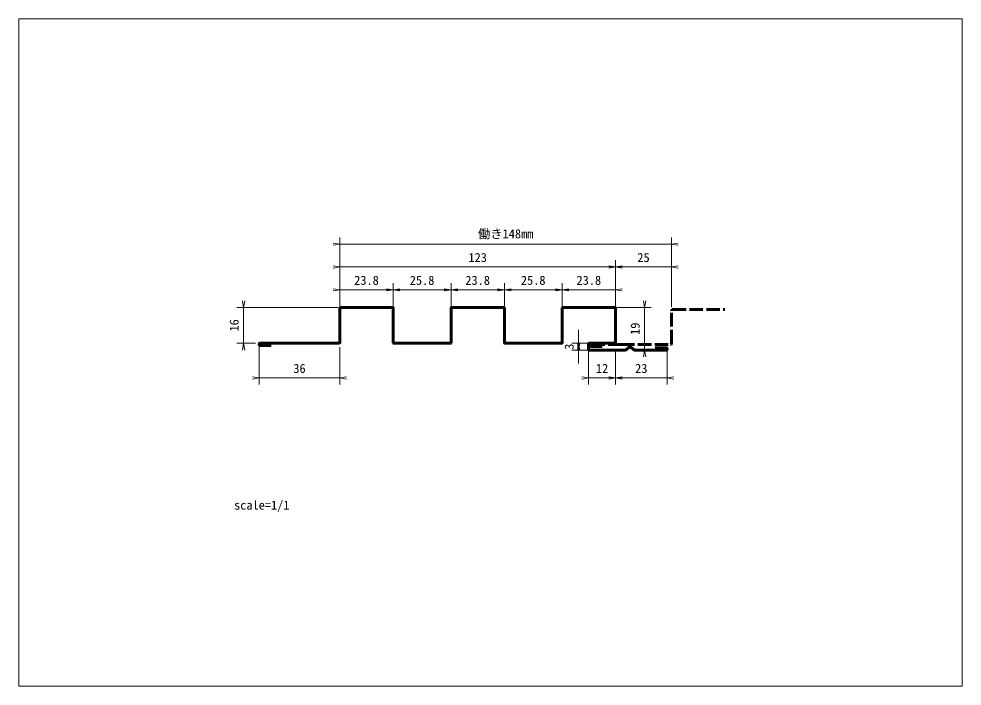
# Model space of a CAD drawing. Units: millimetres at full size, sheet at 1:1; some dimension numbers follow another scale. Extents: x -210 to 210, y -148 to 148.
import ezdxf
from ezdxf.enums import TextEntityAlignment as Align

# ---------------------------------------------------------------- set-up
doc = ezdxf.new("R2010")
doc.units = ezdxf.units.MM
doc.linetypes.add('DASHED', pattern=[7.5, 6, -1.5])
doc.layers.add('0-1_0', color=7, linetype='Continuous', lineweight=13)
doc.layers.add('0-2_レイヤー 1', color=7, linetype='Continuous', lineweight=13)
doc.styles.add('ＭＳ ゴシック', font='')
doc.styles.get('ＭＳ ゴシック').set_extended_font_data('MS Gothic')

# ---------------------------------------------------------------- blocks, each defined once
blk = doc.blocks.new('open_arrow')
at = {"color": 0, "linetype": 'Continuous', "lineweight": -2}
blk.add_lwpolyline([(7.5, 1.25), (0, 0), (7.5, -1.25)], dxfattribs=at)

msp = doc.modelspace()

# ---------------------------------------------------------------- linework, layer by layer
at = {"layer": '0-1_0'}
msp.add_lwpolyline([(-210, -148.5), (210, -148.5), (210, 148.5), (-210, 148.5)], close=True, dxfattribs=at)
at = {"layer": '0-2_レイヤー 1'}
for p, q in [((-67.078, 20.754), (-67.078, 51.208)), ((80.615, 20.256), (80.615, 51.208)), ((-67.078, 48.208), (80.615, 48.208)), ((-67.078, 20.754), (-67.078, 41.059)), ((-67.078, 38.059), (55.667, 38.059)), ((55.667, 20.754), (55.667, 41.059)), ((55.667, 20.754), (55.667, 41.059)), ((55.667, 38.059), (80.615, 38.059)), ((80.615, 20.256), (80.615, 41.059)), ((-67.078, 20.754), (-67.078, 30.909)), ((-43.327, 20.754), (-43.327, 30.909)), ((-43.327, 20.754), (-43.327, 30.909)), ((-17.581, 20.754), (-17.581, 30.909)), ((-17.581, 20.754), (-17.581, 30.909)), ((6.17, 20.754), (6.17, 30.909)), ((6.17, 20.754), (6.17, 30.909)), ((31.917, 20.754), (31.917, 30.909)), ((31.917, 20.754), (31.917, 30.909)), ((55.667, 20.754), (55.667, 30.909)), ((-67.078, 27.909), (-43.327, 27.909)), ((-43.327, 27.909), (-17.581, 27.909)), ((-17.581, 27.909), (6.17, 27.909)), ((6.17, 27.909), (31.917, 27.909)), ((31.917, 27.909), (55.667, 27.909)), ((-67.894, 20.067), (-112.918, 20.067)), ((-109.918, 4.1), (-109.918, 20.067)), ((56.393, 20.067), (71.602, 20.067)), ((68.602, 1.106), (68.602, 20.067)), ((39.248, -4.894), (39.248, 10.1)), ((-104.619, 4.1), (-112.918, 4.1)), ((-103.003, 2.302), (-103.003, -14.31)), ((-67.078, 2.302), (-67.078, -14.31)), ((42.985, 4.1), (36.248, 4.1)), ((42.985, 1.106), (36.248, 1.106)), ((43.692, 0.503), (43.692, -14.31)), ((55.667, 0.503), (55.667, -14.31)), ((55.667, 0.503), (55.667, -14.31)), ((65.532, 1.106), (71.602, 1.106)), ((78.619, 0.503), (78.619, -14.31)), ((-103.003, -11.31), (-67.078, -11.31)), ((43.692, -11.31), (55.667, -11.31)), ((55.667, -11.31), (78.619, -11.31))]:
    msp.add_line(p, q, dxfattribs=at)
at = {"layer": '0-2_レイヤー 1', "lineweight": 60}
for points in [[(55.168, 20.067), (32.415, 20.067), (32.141, 20.067), (31.917, 19.842), (31.917, 19.568), (31.917, 4.599), (31.917, 4.325), (31.692, 4.1), (31.417, 4.1), (6.669, 4.1), (6.394, 4.1), (6.17, 4.325), (6.17, 4.599), (6.17, 19.568), (6.17, 19.842), (5.946, 20.067), (5.671, 20.067), (-17.082, 20.067), (-17.356, 20.067), (-17.581, 19.842), (-17.581, 19.568), (-17.581, 4.599), (-17.581, 4.325), (-17.805, 4.1), (-18.08, 4.1), (-42.828, 4.1), (-43.103, 4.1), (-43.327, 4.325), (-43.327, 4.599), (-43.327, 19.568), (-43.327, 19.842), (-43.551, 20.067), (-43.826, 20.067), (-66.579, 20.067), (-66.853, 20.067), (-67.078, 19.842), (-67.078, 19.568), (-67.078, 4.599), (-67.078, 4.325), (-67.302, 4.1)], [(73.317, 2.104), (78.12, 2.104), (78.394, 2.104), (78.619, 1.879), (78.619, 1.605), (78.619, 1.331), (78.394, 1.106), (78.12, 1.106), (64.6, 1.106), (64.325, 1.106), (63.921, 1.242), (63.703, 1.408), (62.527, 2.302), (62.308, 2.467), (61.95, 2.467), (61.732, 2.302), (60.555, 1.408), (60.337, 1.242), (59.933, 1.106), (59.659, 1.106), (56.165, 1.106), (55.891, 1.106), (55.442, 1.106), (55.168, 1.106), (44.191, 1.106), (43.916, 1.106), (43.692, 1.331), (43.692, 1.605), (43.692, 3.601), (43.692, 3.875), (43.916, 4.1), (44.191, 4.1), (55.168, 4.1), (55.442, 4.1), (55.667, 4.325), (55.667, 4.599), (55.667, 19.568), (55.667, 19.842), (55.442, 20.067), (55.168, 20.067)], [(-67.302, 4.1), (-67.577, 4.1), (-102.504, 4.1), (-102.778, 4.1), (-103.003, 3.875), (-103.003, 3.601), (-103.003, 3.326), (-102.778, 3.102), (-102.504, 3.102), (-97.7, 3.102)]]:
    msp.add_lwpolyline(points, dxfattribs=at)
at = {"layer": '0-2_レイヤー 1', "linetype": 'DASHED', "lineweight": 60}
msp.add_lwpolyline([(49.731, 2.603), (44.927, 2.603), (44.653, 2.603), (44.429, 2.827), (44.429, 3.102), (44.429, 3.377), (44.653, 3.601), (44.927, 3.601), (57.164, 3.601), (57.439, 3.601), (57.887, 3.601), (58.162, 3.601), (80.116, 3.601), (80.391, 3.601), (80.615, 3.825), (80.615, 4.1), (80.615, 18.57), (80.615, 18.844), (80.839, 19.069), (81.114, 19.069), (104.366, 19.069)], dxfattribs=at)

# ---------------------------------------------------------------- block references
at = {"layer": '0-2_レイヤー 1', "xscale": 0.4, "yscale": 0.4}
for p, rotation in [((-67.078, 48.208), 180), ((-67.078, 38.059), 180), ((55.667, 38.059), 180), ((-67.078, 27.909), 180), ((-43.327, 27.909), 180), ((-17.581, 27.909), 180), ((6.17, 27.909), 180), ((31.917, 27.909), 180), ((-109.918, 20.067), 90), ((68.602, 20.067), 90), ((-109.918, 4.1), 270), ((39.248, 1.106), 90), ((39.248, 4.1), 270), ((68.602, 1.106), 270), ((-103.003, -11.31), 180), ((43.692, -11.31), 180), ((55.667, -11.31), 180)]:
    msp.add_blockref('open_arrow', p, dxfattribs=dict(at, rotation=rotation))
for p in [(80.615, 48.208), (55.667, 38.059), (80.615, 38.059), (-43.327, 27.909), (-17.581, 27.909), (6.17, 27.909), (31.917, 27.909), (55.667, 27.909), (-67.078, -11.31), (55.667, -11.31), (78.619, -11.31)]:
    msp.add_blockref('open_arrow', p, dxfattribs=at)

# ---------------------------------------------------------------- texts
at = {"layer": '0-2_レイヤー 1', "style": 'ＭＳ ゴシック'}
for s, p in [('働き148mm', (-5.606, 49.613)), ('123', (-9.83, 39.059)), ('25', (65.391, 39.059)), ('23.8', (-60.702, 28.909)), ('25.8', (-35.954, 28.909)), ('23.8', (-11.205, 28.909)), ('25.8', (13.543, 28.909)), ('23.8', (38.292, 28.909)), ('36', (-87.79, -10.31)), ('12', (46.929, -10.31)), ('23', (64.393, -10.31)), ('scale=1/1', (-114.187, -71.157))]:
    msp.add_text(s, height=4.032, dxfattribs=at).set_placement(p, align=Align.BOTTOM_LEFT)
for s, p in [('16', (-110.918, 9.333)), ('19', (67.602, 7.836)), ('3', (38.248, 1.228))]:
    msp.add_text(s, height=4.032, rotation=90, dxfattribs=at).set_placement(p, align=Align.BOTTOM_LEFT)

doc.saveas('drawing.dxf')
